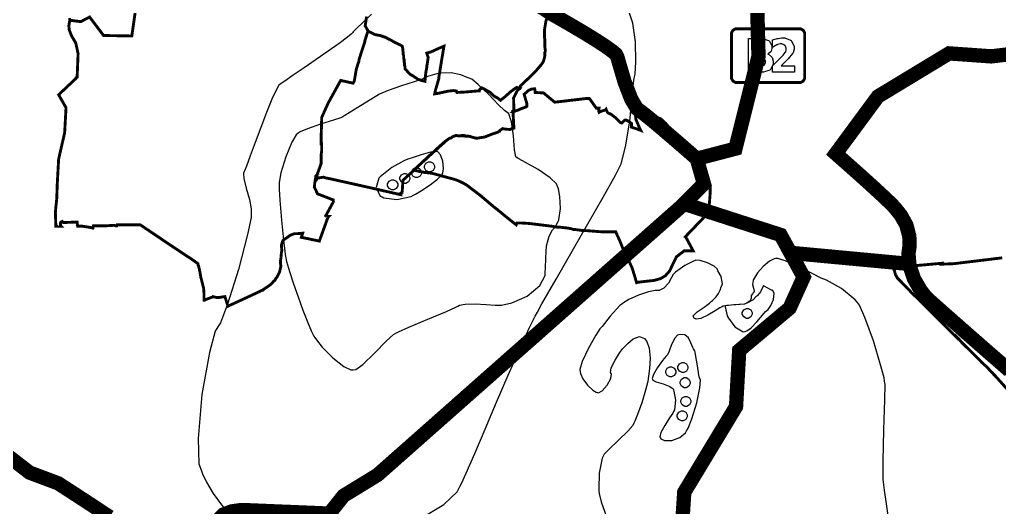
# Model space of a CAD drawing. Extents: x 21 to 210, y 114 to 262.
# Drawn here: x 89.5 to 149.8, y 167.6 to 197.6 of the extents above; entities that cross this region are included whole.
import ezdxf

# ---------------------------------------------------------------- set-up
doc = ezdxf.new("R2010")
doc.units = 0
for name, color, linetype in [('C00-46-85', 154, 'CONTINUOUS'), ('C38-72-A8', 145, 'CONTINUOUS'), ('C50-54-56', 251, 'CONTINUOUS'), ('C60-89-B6', 163, 'CONTINUOUS'), ('C80-A8-D1', 143, 'CONTINUOUS'), ('CFF-E6-AC', 41, 'CONTINUOUS'), ('CFF-FF-FF-WHITE', 7, 'CONTINUOUS')]:
    doc.layers.add(name, color=color, linetype=linetype)

msp = doc.modelspace()

# ---------------------------------------------------------------- linework, layer by layer
at = {"layer": 'C00-46-85'}
for points in [[(115.04, 188.563), (115.04, 188.509), (114.949, 188.345), (114.785, 188.254), (114.731, 188.254), (114.676, 188.254), (114.512, 188.345), (114.423, 188.509), (114.423, 188.563), (114.423, 188.618), (114.512, 188.782), (114.676, 188.871), (114.731, 188.871), (114.785, 188.871), (114.949, 188.782), (115.04, 188.618), (115.04, 188.563)], [(113.53, 187.853), (113.53, 187.799), (113.439, 187.635), (113.276, 187.544), (113.222, 187.544), (113.167, 187.544), (113.003, 187.635), (112.914, 187.799), (112.914, 187.853), (112.914, 187.908), (113.003, 188.07), (113.167, 188.16), (113.222, 188.16), (113.276, 188.16), (113.439, 188.07), (113.53, 187.908), (113.53, 187.853)], [(114.241, 188.207), (114.241, 188.153), (114.15, 187.991), (113.986, 187.9), (113.932, 187.9), (113.877, 187.9), (113.714, 187.991), (113.625, 188.153), (113.625, 188.207), (113.625, 188.262), (113.714, 188.426), (113.877, 188.516), (113.932, 188.516), (113.986, 188.516), (114.15, 188.426), (114.241, 188.262), (114.241, 188.207)], [(112.776, 187.453), (112.776, 187.399), (112.685, 187.235), (112.521, 187.144), (112.467, 187.144), (112.412, 187.144), (112.248, 187.235), (112.159, 187.399), (112.159, 187.453), (112.159, 187.508), (112.248, 187.671), (112.412, 187.76), (112.467, 187.76), (112.521, 187.76), (112.685, 187.671), (112.776, 187.508), (112.776, 187.453)], [(134.572, 179.552), (134.572, 179.498), (134.481, 179.334), (134.319, 179.243), (134.265, 179.243), (134.21, 179.243), (134.046, 179.334), (133.956, 179.498), (133.956, 179.552), (133.956, 179.607), (134.046, 179.769), (134.21, 179.859), (134.265, 179.859), (134.319, 179.859), (134.481, 179.769), (134.572, 179.607), (134.572, 179.552)], [(130.622, 176.221), (130.622, 176.167), (130.531, 176.004), (130.368, 175.913), (130.314, 175.913), (130.259, 175.913), (130.095, 176.004), (130.006, 176.167), (130.006, 176.221), (130.006, 176.276), (130.095, 176.44), (130.259, 176.529), (130.314, 176.529), (130.368, 176.529), (130.531, 176.44), (130.622, 176.276), (130.622, 176.221)], [(129.868, 175.955), (129.868, 175.901), (129.777, 175.737), (129.613, 175.646), (129.559, 175.646), (129.504, 175.646), (129.34, 175.737), (129.25, 175.901), (129.25, 175.955), (129.25, 176.01), (129.34, 176.174), (129.504, 176.264), (129.559, 176.264), (129.613, 176.264), (129.777, 176.174), (129.868, 176.01), (129.868, 175.955)], [(130.755, 175.289), (130.755, 175.235), (130.664, 175.072), (130.5, 174.981), (130.447, 174.981), (130.391, 174.981), (130.229, 175.072), (130.139, 175.235), (130.139, 175.289), (130.139, 175.344), (130.229, 175.507), (130.391, 175.597), (130.447, 175.597), (130.5, 175.597), (130.664, 175.507), (130.755, 175.344), (130.755, 175.289)], [(130.799, 174.134), (130.799, 174.081), (130.708, 173.917), (130.544, 173.826), (130.491, 173.826), (130.435, 173.826), (130.273, 173.917), (130.183, 174.081), (130.183, 174.134), (130.183, 174.19), (130.273, 174.353), (130.435, 174.443), (130.491, 174.443), (130.544, 174.443), (130.708, 174.353), (130.799, 174.19), (130.799, 174.134)], [(130.578, 173.247), (130.578, 173.193), (130.487, 173.029), (130.322, 172.938), (130.269, 172.938), (130.213, 172.938), (130.05, 173.029), (129.96, 173.193), (129.96, 173.247), (129.96, 173.302), (130.05, 173.466), (130.213, 173.556), (130.269, 173.556), (130.322, 173.556), (130.487, 173.466), (130.578, 173.302), (130.578, 173.247)]]:
    msp.add_lwpolyline(points, close=True, dxfattribs=at)
at = {"layer": 'C38-72-A8'}
for points in [[(113.368, 189.016), (113.2, 188.961), (112.426, 188.517), (111.799, 188.025), (111.705, 187.944), (111.611, 187.864), (111.457, 187.287), (111.705, 186.763), (111.813, 186.709), (111.92, 186.656), (112.718, 186.563), (113.596, 186.737), (113.743, 186.817), (113.869, 186.885), (114.238, 187.109), (114.77, 187.46), (115.23, 187.813), (115.46, 188.023), (115.514, 188.104), (115.559, 188.174), (115.6, 188.451), (115.554, 188.903), (115.408, 189.305), (115.252, 189.49), (115.193, 189.5), (115.112, 189.513), (114.793, 189.455), (114.22, 189.298), (113.676, 189.122), (113.409, 189.03), (113.368, 189.016)], [(135.474, 179.733), (135.543, 179.792), (135.705, 180.026), (135.876, 180.411), (135.927, 180.768), (135.84, 180.954), (135.796, 180.968), (135.763, 180.979), (135.31, 181.229), (135.26, 181.26), (135.227, 181.182), (135.082, 180.866), (134.9, 180.64), (134.848, 180.604), (134.783, 180.562), (134.619, 180.389), (134.29, 180.195), (134.173, 180.151), (134.089, 180.121), (133.57, 180.072), (133.018, 180.042), (132.916, 180.019), (132.917, 179.955), (133.034, 179.401), (133.059, 179.359), (133.113, 179.265), (133.495, 178.722), (134.011, 178.42), (134.133, 178.446), (134.231, 178.469), (134.501, 178.656), (134.863, 179.03), (135.196, 179.436), (135.396, 179.67), (135.474, 179.733)], [(130.055, 178.231), (129.983, 178.215), (129.807, 178.02), (129.617, 177.633), (129.459, 177.223), (129.358, 176.998), (129.304, 176.944), (129.25, 176.891), (129.063, 176.658), (128.753, 176.221), (128.504, 175.782), (128.419, 175.548), (128.446, 175.496), (128.47, 175.445), (128.676, 175.35), (129.089, 175.215), (129.501, 175.058), (129.711, 174.916), (129.733, 174.851), (129.759, 174.771), (129.854, 174.221), (129.786, 173.618), (129.733, 173.51), (129.682, 173.41), (129.494, 173.123), (129.19, 172.665), (128.955, 172.227), (128.898, 171.964), (128.929, 171.901), (128.958, 171.843), (129.187, 171.734), (129.632, 171.733), (130.127, 171.924), (130.464, 172.211), (130.537, 172.329), (130.642, 172.5), (130.867, 173.068), (131.16, 174.041), (131.344, 174.964), (131.382, 175.442), (131.342, 175.55), (131.302, 175.657), (131.195, 176.441), (131.034, 177.253), (130.967, 177.373), (130.919, 177.46), (130.8, 177.734), (130.652, 178.044), (130.431, 178.234), (130.143, 178.253), (130.055, 178.231)]]:
    msp.add_lwpolyline(points, close=True, dxfattribs=at)
at = {"layer": 'C50-54-56', "const_width": 0.8819}
for points in [[(131.162, 189.059), (133.539, 189.68), (134.957, 195.355), (134.71, 205.038)], [(115.15, 202.547), (122.279, 197.941), (122.279, 197.941), (122.439, 197.852), (122.864, 197.609), (123.469, 197.259), (124.17, 196.846), (124.881, 196.41), (125.517, 196), (125.994, 195.654), (126.191, 195.49), (126.227, 195.419), (126.281, 195.311), (126.434, 194.78), (126.734, 193.762), (127.137, 192.721), (127.484, 192.141), (127.653, 192.02), (127.747, 191.952), (128.024, 191.736), (128.524, 191.327), (129.099, 190.843), (129.694, 190.335), (130.254, 189.852), (130.721, 189.444), (131.042, 189.165), (131.162, 189.059), (131.162, 189.059), (131.6, 187.524), (130.174, 186.098), (111.541, 169.617), (109.448, 168.333), (108.572, 167.236), (103.307, 167.455), (103.307, 167.455), (103.083, 167.445), (102.58, 167.374), (102.058, 167.178), (101.789, 166.902)], [(150.392, 176.025), (149.033, 177.207), (147.727, 178.35), (146.592, 179.348), (145.749, 180.096), (145.422, 180.389), (145.32, 180.491), (145.205, 180.604), (144.911, 180.989), (144.508, 181.693), (144.234, 182.538), (144.175, 183.23), (144.209, 183.452), (144.239, 183.658), (144.228, 184.292), (144.046, 184.986), (143.713, 185.576), (143.396, 185.977), (143.283, 186.103), (143.203, 186.191), (142.952, 186.439), (142.463, 186.901), (141.88, 187.436), (141.263, 187.994), (140.674, 188.518), (140.177, 188.958), (139.834, 189.261), (139.706, 189.373), (139.706, 189.373), (142.296, 192.887), (146.674, 195.539), (149.266, 195.355), (150.807, 195.539)], [(130.393, 186.287), (136.314, 184.376), (137.732, 181.785), (136.87, 179.874), (133.772, 177.272), (133.575, 173.816), (130.394, 168.552), (129.846, 160.328)], [(136.992, 183.267), (144.271, 182.587)], [(95.068, 167.031), (93.8858, 167.812), (92.873, 168.472), (92.1674, 168.929), (91.9028, 169.1), (91.9028, 169.1), (90.1485, 169.758), (87.7355, 171.622)]]:
    msp.add_lwpolyline(points, dxfattribs=at)
at = {"layer": 'C50-54-56', "const_width": 0.1764}
msp.add_lwpolyline([(137.796, 194.05), (137.796, 193.997), (137.708, 193.838), (137.547, 193.749), (137.495, 193.749), (133.597, 193.749), (133.543, 193.749), (133.385, 193.838), (133.296, 193.997), (133.296, 194.05), (133.296, 196.749), (133.296, 196.803), (133.385, 196.961), (133.543, 197.05), (133.597, 197.05), (137.495, 197.05), (137.547, 197.05), (137.708, 196.961), (137.796, 196.803), (137.796, 196.749), (137.796, 194.05)], close=True, dxfattribs=at)
at = {"layer": 'C50-54-56'}
for points in [[(135.538, 195.494), (135.563, 195.486), (135.762, 195.33), (135.775, 195.307), (135.789, 195.285), (135.864, 195.057), (135.864, 194.981), (135.864, 194.87), (135.712, 194.56), (135.682, 194.535), (135.651, 194.511), (135.26, 194.391), (135.13, 194.391), (134.337, 194.391), (134.337, 196.447), (135.053, 196.447), (135.193, 196.447), (135.581, 196.337), (135.61, 196.315), (135.639, 196.295), (135.786, 196.005), (135.786, 195.907), (135.786, 195.843), (135.731, 195.666), (135.72, 195.648), (135.709, 195.632), (135.558, 195.502), (135.538, 195.494)], [(136.344, 194.783), (137.16, 194.783), (137.16, 194.391), (135.815, 194.391), (135.815, 194.783), (136.488, 195.445), (136.503, 195.461), (136.613, 195.607), (136.62, 195.621), (136.627, 195.636), (136.664, 195.761), (136.664, 195.803), (136.664, 195.86), (136.59, 196.02), (136.576, 196.034), (136.562, 196.049), (136.398, 196.123), (136.344, 196.123), (136.284, 196.123), (136.124, 196.077), (136.102, 196.067), (136.08, 196.059), (135.84, 195.931), (135.815, 195.913), (135.815, 196.365), (135.843, 196.376), (136.109, 196.449), (136.135, 196.453), (136.161, 196.459), (136.372, 196.486), (136.444, 196.486), (136.573, 196.486), (136.931, 196.348), (136.962, 196.321), (136.992, 196.295), (137.144, 195.976), (137.144, 195.869), (137.144, 195.79), (137.079, 195.579), (137.067, 195.555), (137.053, 195.531), (136.783, 195.21), (136.741, 195.169), (136.344, 194.783)], [(135.081, 195.654), (135.123, 195.654), (135.241, 195.701), (135.252, 195.709), (135.261, 195.719), (135.312, 195.832), (135.312, 195.869), (135.312, 195.91), (135.261, 196.026), (135.252, 196.034), (135.241, 196.044), (135.121, 196.089), (135.081, 196.089), (134.816, 196.089), (134.816, 195.654), (135.081, 195.654)], [(135.097, 194.756), (135.151, 194.756), (135.3, 194.811), (135.312, 194.822), (135.323, 194.832), (135.384, 194.977), (135.384, 195.025), (135.384, 195.075), (135.323, 195.213), (135.312, 195.224), (135.3, 195.235), (135.147, 195.29), (135.097, 195.29), (134.816, 195.29), (134.816, 194.756), (135.097, 194.756)]]:
    msp.add_lwpolyline(points, close=True, dxfattribs=at)
at = {"layer": 'C60-89-B6'}
msp.add_lwpolyline([(114.388, 194.006), (114.242, 193.94), (113.78, 193.784), (113.003, 193.541), (112.193, 193.264), (111.656, 193.033), (111.49, 192.933), (111.289, 192.814), (110.323, 192.209), (109.518, 191.713), (109.398, 191.645), (109.277, 191.579), (108.833, 191.426), (108.029, 191.177), (107.224, 190.906), (106.782, 190.72), (106.662, 190.625), (106.54, 190.532), (106.273, 190.078), (105.89, 189.177), (105.596, 188.197), (105.481, 187.605), (105.481, 187.406), (105.481, 187.185), (105.523, 186.519), (105.628, 185.288), (105.752, 184.058), (105.829, 183.37), (105.857, 183.168), (105.87, 183.061), (105.948, 182.745), (106.125, 182.123), (106.367, 181.372), (106.648, 180.559), (106.943, 179.755), (107.229, 179.027), (107.483, 178.442), (107.623, 178.158), (107.681, 178.07), (107.783, 177.916), (108.14, 177.482), (108.781, 176.818), (109.462, 176.283), (109.901, 176.075), (110.042, 176.086), (110.195, 176.1), (110.633, 176.416), (111.356, 177.112), (112.079, 177.859), (112.51, 178.259), (112.671, 178.339), (112.831, 178.42), (113.469, 178.699), (114.636, 179.192), (115.772, 179.675), (116.36, 179.936), (116.482, 180.002), (116.581, 180.057), (116.933, 180.125), (117.533, 180.13), (118.223, 180.086), (118.768, 180.056), (118.95, 180.056), (119.162, 180.056), (119.801, 180.202), (120.738, 180.613), (121.506, 181.256), (121.836, 181.883), (121.846, 182.095), (121.854, 182.312), (121.877, 182.959), (121.932, 183.698), (122.079, 184.306), (122.284, 184.681), (122.382, 184.777), (122.486, 184.882), (122.68, 185.309), (122.791, 186.006), (122.751, 186.732), (122.654, 187.206), (122.597, 187.354), (122.538, 187.508), (122.151, 187.887), (121.402, 188.4), (120.635, 188.832), (120.223, 189.057), (120.129, 189.123), (120.042, 189.185), (119.953, 189.612), (119.887, 190.459), (119.78, 191.335), (119.601, 191.83), (119.484, 191.914), (119.344, 192.017), (118.965, 192.385), (118.35, 193.022), (117.726, 193.627), (117.328, 193.944), (117.177, 194.006), (117.051, 194.06), (116.666, 194.211), (116.064, 194.349), (115.321, 194.316), (114.609, 194.109), (114.388, 194.006)], close=True, dxfattribs=at)
msp.add_lwpolyline([(142.963, 166.858), (142.706, 168.675), (142.662, 169.015), (142.617, 169.356), (142.612, 170.468), (142.667, 172.397), (142.729, 174.225), (142.738, 175.172), (142.706, 175.38), (142.673, 175.589), (142.463, 176.395), (142.019, 177.861), (141.501, 179.294), (141.169, 180.045), (141.038, 180.209), (140.906, 180.374), (140.056, 181.083), (139.138, 181.594), (138.974, 181.659), (138.809, 181.725), (138.303, 181.973), (137.432, 182.404), (136.594, 182.776), (136.142, 182.928), (136.022, 182.917), (135.923, 182.908), (135.636, 182.766), (135.241, 182.443), (134.895, 182.035), (134.703, 181.741), (134.656, 181.636), (134.625, 181.566), (134.594, 181.325), (134.652, 181.095), (134.7, 180.924), (134.645, 180.804), (134.615, 180.783), (134.58, 180.762), (134.512, 180.64), (134.504, 180.479), (134.439, 180.312), (134.243, 180.177), (134.173, 180.151), (134.173, 180.151), (134.071, 180.114), (133.434, 180.068), (132.785, 179.993), (132.679, 179.939), (132.58, 179.891), (132.299, 179.714), (131.849, 179.439), (131.404, 179.236), (131.118, 179.195), (131.042, 179.226), (131.003, 179.243), (130.934, 179.404), (131.18, 179.641), (131.609, 179.932), (131.951, 180.177), (132.055, 180.271), (132.13, 180.342), (132.351, 180.567), (132.505, 180.779), (132.595, 180.982), (132.668, 181.186), (132.696, 181.252), (132.738, 181.362), (132.665, 181.81), (132.46, 182.17), (132.438, 182.234), (132.416, 182.299), (132.224, 182.451), (131.816, 182.66), (131.367, 182.795), (131.101, 182.82), (131.031, 182.789), (130.954, 182.757), (130.419, 182.495), (129.846, 182.086), (129.751, 181.978), (129.712, 181.937), (129.615, 181.749), (129.421, 181.405), (129.14, 181.092), (128.844, 180.956), (128.746, 180.956), (128.61, 180.956), (128.204, 180.876), (127.581, 180.672), (126.992, 180.402), (126.651, 180.203), (126.551, 180.122), (126.44, 180.035), (125.848, 179.382), (125.342, 178.751), (125.277, 178.674), (125.211, 178.597), (124.952, 178.201), (124.502, 177.417), (124.117, 176.583), (123.968, 176.105), (123.99, 175.962), (124.007, 175.852), (124.15, 175.534), (124.441, 175.142), (124.772, 174.838), (124.98, 174.704), (125.057, 174.681), (125.115, 174.665), (125.341, 174.793), (125.655, 175.14), (125.878, 175.555), (125.925, 175.811), (125.892, 175.863), (125.855, 175.918), (125.909, 176.192), (126.136, 176.676), (126.438, 177.151), (126.624, 177.4), (126.679, 177.454), (126.733, 177.509), (126.916, 177.701), (127.256, 177.986), (127.64, 178.122), (127.943, 178), (128, 177.924), (128.082, 177.818), (128.228, 177.418), (128.294, 176.804), (128.254, 176.153), (128.193, 175.689), (128.171, 175.534), (128.144, 175.357), (128.017, 174.826), (127.784, 174.057), (127.526, 173.339), (127.36, 172.925), (127.298, 172.789), (127.234, 172.654), (126.928, 172.302), (126.354, 171.748), (125.778, 171.21), (125.475, 170.892), (125.41, 170.771), (125.344, 170.651), (125.162, 169.729), (125.134, 168.763), (125.145, 168.62), (125.156, 168.477), (125.293, 167.971), (125.605, 167.046)], dxfattribs=at)
at = {"layer": 'C80-A8-D1'}
for points in [[(111.169, 197.943), (110.651, 197.459), (110.242, 197.061), (110.049, 196.865), (109.988, 196.796), (109.922, 196.723), (109.691, 196.536), (109.171, 196.144), (108.502, 195.667), (107.761, 195.153), (107.018, 194.647), (106.35, 194.193), (105.831, 193.84), (105.606, 193.686), (105.534, 193.631), (105.464, 193.579), (105.325, 193.326), (105.04, 192.717), (104.706, 191.905), (104.353, 190.988), (104.012, 190.067), (103.709, 189.239), (103.473, 188.607), (103.375, 188.347), (103.335, 188.265), (103.291, 188.179), (103.312, 187.843), (103.469, 187.253), (103.667, 186.553), (103.765, 185.987), (103.765, 185.797), (103.765, 185.45), (103.536, 184.404), (102.986, 182.257), (102.315, 180.11), (101.885, 178.97), (101.725, 178.715), (101.564, 178.46), (101.203, 177.151), (100.732, 174.57), (100.502, 171.848), (100.544, 170.305), (100.706, 169.861), (100.769, 169.686), (101.013, 169.176), (101.435, 168.468), (101.947, 167.773), (102.523, 167.126)], [(114.113, 166.885), (115.604, 167.799), (116.424, 168.579), (116.587, 168.895), (116.692, 169.098), (116.978, 169.721), (117.513, 170.943), (118.154, 172.438), (118.854, 174.081), (119.568, 175.747), (120.255, 177.309), (120.866, 178.645), (121.229, 179.388), (121.363, 179.627), (121.643, 180.137), (122.512, 181.652), (123.999, 184.229), (125.414, 186.705), (126.165, 188.051), (126.352, 188.426), (126.509, 188.742), (126.79, 189.782), (127.037, 191.378), (127.183, 192.894), (127.266, 193.738), (127.32, 194.006), (127.368, 194.255), (127.424, 195.021), (127.405, 196.253), (127.236, 197.394), (127.025, 198.002)]]:
    msp.add_lwpolyline(points, dxfattribs=at)
at = {"layer": 'CFF-E6-AC'}
for points in [[(120.09, 193.449), (119.92, 193.336), (119.663, 193.136), (119.35, 192.851), (119.094, 192.653), (118.923, 192.794), (118.809, 192.851), (118.667, 192.936), (118.467, 193.136), (118.269, 193.251), (117.954, 193.42), (117.927, 193.42), (117.785, 193.278), (117.785, 193.222), (117.614, 193.222), (117.273, 193.193), (116.958, 193.165), (116.418, 193.136), (116.389, 193.222), (116.218, 193.251), (115.905, 193.222), (115.251, 193.078), (115.051, 193.051), (115.108, 193.307), (115.28, 193.905), (115.307, 193.991), (115.307, 194.075), (115.62, 195.982), (115.222, 195.812), (114.851, 195.641), (114.567, 195.556), (114.624, 195.356), (114.653, 195.3), (114.596, 194.902), (114.567, 194.758), (114.567, 194.673), (114.511, 194.389), (114.482, 194.161), (114.453, 193.82), (114.226, 193.876), (114.14, 193.905), (113.998, 193.962), (113.657, 194.189), (113.542, 194.247), (113.229, 194.587), (113.229, 194.731), (113.2, 194.787), (113.2, 194.902), (113.173, 195.014), (113.173, 195.156), (113.144, 195.214), (113.144, 195.413), (113.115, 195.471), (113.115, 195.556), (113.086, 195.84), (113.058, 195.982), (112.916, 196.067), (112.602, 196.211), (112.262, 196.409), (112.233, 196.409), (112.033, 196.523), (111.948, 196.552), (111.691, 196.638), (111.379, 196.694), (110.98, 196.894), (110.951, 196.922), (110.751, 196.296), (110.751, 196.238), (110.581, 195.727), (110.411, 195.185), (110.382, 195.014), (110.324, 194.873), (110.239, 194.587), (110.211, 194.445), (110.126, 193.933), (110.098, 193.82), (110.041, 193.705), (109.272, 193.876), (108.502, 192.482), (108.105, 191.6), (108.075, 190.546), (108.075, 189.976), (108.105, 189.976), (108.105, 189.549), (108.075, 189.351), (108.075, 188.78), (107.819, 188.069), (107.792, 188.04), (107.819, 188.04), (107.763, 187.898), (107.848, 187.898), (107.848, 187.871), (108.219, 187.927), (108.39, 187.871), (108.656, 187.821), (111.341, 187.22), (111.606, 187.158), (112.973, 186.846), (112.973, 186.873), (112.887, 186.902), (112.973, 186.931), (113.029, 186.987), (113.058, 187.073), (113.086, 187.529), (113.115, 187.756), (113.258, 187.871), (113.4, 188.013), (113.657, 188.24), (113.72, 188.298), (114.075, 188.645), (114.423, 188.965), (114.482, 189.009), (114.567, 189.095), (114.676, 189.196), (115.842, 190.24), (115.962, 190.318), (116.076, 190.347), (116.133, 190.404), (116.276, 190.46), (116.362, 190.489), (116.439, 190.479), (117.224, 190.437), (117.3, 190.404), (117.385, 190.375), (117.5, 190.347), (117.609, 190.317), (118.121, 190.395), (118.64, 190.599), (118.752, 190.631), (118.923, 190.689), (119.009, 190.745), (119.038, 190.745), (119.065, 190.802), (119.236, 190.916), (119.35, 190.887), (119.663, 190.858), (119.92, 190.944), (119.863, 191.969), (119.92, 192.025), (119.918, 192.18), (119.9, 192.786), (120.136, 193.27), (120.261, 193.363), (120.289, 193.392), (120.09, 193.449)], [(120.289, 193.392), (120.09, 193.449), (120.289, 193.392)]]:
    msp.add_lwpolyline(points, close=True, dxfattribs=at)
at = {"layer": 'CFF-FF-FF-WHITE'}
for points, const_width in [([(131.162, 189.059), (133.539, 189.68), (134.957, 195.355), (134.71, 205.038)], 0.5292), ([(110.866, 197.804), (110.78, 197.235), (110.951, 196.922), (110.753, 196.296), (110.753, 196.24), (110.581, 195.727), (110.411, 195.185), (110.382, 195.014), (110.326, 194.873), (110.24, 194.587), (110.211, 194.447), (110.126, 193.933), (110.097, 193.82), (110.039, 193.705), (109.272, 193.876), (108.502, 192.482), (108.105, 191.6), (108.077, 190.546), (108.077, 189.976), (108.105, 189.976), (108.105, 189.549), (108.077, 189.351), (108.077, 188.78), (107.819, 188.069), (107.792, 188.04), (107.819, 188.04), (107.763, 187.898), (107.848, 187.898), (107.848, 187.869), (107.734, 187.7), (107.705, 187.728), (107.649, 187.329), (107.848, 186.902), (108.873, 186.504), (108.902, 186.504), (108.873, 186.504), (108.361, 185.564), (108.475, 185.509), (108.531, 185.509), (108.502, 185.479), (108.475, 185.422), (107.962, 183.998), (107.677, 184.056), (106.852, 184.226), (106.937, 184.483), (106.624, 184.454), (106.425, 184.454), (106.141, 184.34), (105.997, 184.226), (105.826, 184.113), (105.713, 184.027), (105.627, 183.742), (105.656, 183.402), (105.627, 183.287), (105.599, 182.946), (105.57, 182.775), (105.57, 182.633), (105.599, 182.433), (105.57, 182.348), (105.543, 182.205), (105.514, 182.091), (105.372, 181.807), (105.286, 181.693), (105.23, 181.579), (105.143, 181.522), (105.03, 181.38), (104.886, 181.266), (104.545, 181.038), (104.489, 180.982), (104.403, 180.953), (104.232, 180.867), (103.805, 180.668), (102.325, 179.985), (102.325, 180.042), (102.154, 180.584), (101.785, 180.526), (101.641, 180.526), (101.414, 180.584), (101.385, 180.555), (100.929, 180.384), (100.901, 180.355), (100.873, 180.355), (100.873, 180.726), (100.845, 181.095), (100.673, 181.778), (100.645, 181.949), (100.589, 182.234), (100.531, 182.489), (100.502, 182.518), (100.502, 182.604), (100.303, 182.746), (100.018, 182.946), (99.8788, 183.034), (98.4772, 183.967), (98.3396, 184.056), (98.1396, 184.198), (97.627, 184.54), (97.4273, 184.682), (97.3709, 184.71), (97.0015, 184.967), (96.9437, 184.995), (95.5492, 184.995), (95.5492, 184.967), (95.5202, 184.938), (95.4345, 184.938), (95.3491, 184.967), (94.8944, 184.938), (94.0689, 184.938), (94.04, 184.796), (93.7839, 184.853), (93.5838, 184.882), (93.4131, 184.909), (93.1002, 184.909), (93.0712, 185.166), (92.2182, 185.137), (92.1604, 185.195), (92.1329, 185.166), (92.075, 185.166), (92.0461, 185.109), (92.0461, 184.938), (92.075, 184.909), (91.7621, 184.909), (91.7332, 185.736), (91.7621, 186.077), (91.8185, 186.618), (91.8475, 187.5), (91.9332, 189.038), (92.3036, 190.66), (92.3879, 192.198), (91.9332, 192.994), (92.9584, 193.962), (93.0148, 194.018), (93.0148, 194.047), (93.0712, 194.075), (93.1291, 195.527), (92.9859, 196.181), (92.7308, 196.609), (92.5876, 196.978), (92.5601, 197.235), (92.6165, 197.576), (93.2988, 197.491), (93.8403, 197.776), (94.6947, 196.638), (94.7512, 196.638), (96.4311, 196.609), (97.0855, 201.163)], 0.1764), ([(97.0855, 201.163), (96.4311, 196.609), (94.7512, 196.637), (94.6947, 196.637), (93.8403, 197.776), (93.2988, 197.491), (92.6151, 197.576), (92.6151, 197.718)], 0.1764), ([(122.279, 197.941), (122.439, 197.852), (122.864, 197.609), (123.469, 197.259), (124.17, 196.846), (124.881, 196.41), (125.517, 196), (125.994, 195.654), (126.191, 195.49), (126.227, 195.419), (126.281, 195.311), (126.434, 194.78), (126.734, 193.762), (127.137, 192.721), (127.484, 192.141), (127.653, 192.02), (127.747, 191.952), (128.024, 191.736), (128.524, 191.327), (129.099, 190.843), (129.694, 190.335), (130.254, 189.852), (130.721, 189.444), (131.042, 189.165), (131.162, 189.059), (131.162, 189.059), (131.6, 187.524), (130.174, 186.098), (111.541, 169.617), (109.448, 168.333), (108.572, 167.236), (103.307, 167.455), (103.307, 167.455), (103.083, 167.445), (102.58, 167.374), (102.058, 167.178)], 0.5292), ([(110.866, 197.804), (110.78, 197.235), (110.951, 196.922), (110.98, 196.893), (111.379, 196.694), (111.691, 196.638), (111.948, 196.552), (112.033, 196.523), (112.232, 196.409), (112.261, 196.409), (112.603, 196.211), (112.916, 196.067), (113.058, 195.982), (113.087, 195.84), (113.115, 195.556), (113.115, 195.471), (113.144, 195.413), (113.144, 195.214), (113.171, 195.156), (113.171, 195.014), (113.2, 194.902), (113.2, 194.787), (113.229, 194.731), (113.229, 194.587), (113.542, 194.247), (113.657, 194.189), (113.998, 193.962), (114.14, 193.905), (114.226, 193.876), (114.453, 193.82), (114.482, 194.161), (114.51, 194.389), (114.567, 194.673), (114.567, 194.758), (114.595, 194.902), (114.653, 195.3), (114.624, 195.356), (114.567, 195.556), (114.852, 195.641), (115.222, 195.812), (115.62, 195.982), (115.307, 194.075), (115.307, 193.991), (115.28, 193.905), (115.108, 193.307), (115.051, 193.051), (115.251, 193.08), (115.905, 193.222), (116.218, 193.249), (116.389, 193.222), (116.418, 193.136), (116.958, 193.165), (117.273, 193.193), (117.614, 193.222), (117.784, 193.222), (117.784, 193.278), (117.927, 193.42), (117.954, 193.42), (118.269, 193.249), (118.467, 193.136), (118.667, 192.936), (118.809, 192.851), (118.923, 192.794), (119.094, 192.653), (119.35, 192.851), (119.665, 193.136), (119.92, 193.336), (120.09, 193.449), (120.29, 193.392), (120.318, 193.535), (120.916, 194.104), (121.258, 194.445), (121.458, 194.673), (121.599, 194.844), (121.685, 194.958), (121.741, 195.071), (121.799, 195.271), (121.827, 195.442), (121.827, 195.612), (121.856, 195.698), (121.827, 195.898), (121.827, 196.382), (121.799, 196.523), (121.799, 196.978), (121.883, 197.491), (121.912, 197.605), (121.941, 197.662), (122.055, 198.004)], 0.1764), ([(122.055, 198.004), (121.941, 197.662), (121.912, 197.605), (121.883, 197.491), (121.799, 196.978), (121.799, 196.523), (121.827, 196.382), (121.827, 195.898), (121.856, 195.698), (121.827, 195.612), (121.827, 195.442), (121.799, 195.271), (121.741, 195.071), (121.685, 194.958), (121.599, 194.844), (121.456, 194.673), (121.258, 194.445), (120.916, 194.104), (120.318, 193.535), (120.289, 193.392), (120.261, 193.363), (120.136, 193.27), (119.9, 192.786), (119.918, 192.18), (119.92, 192.025), (119.863, 191.969), (119.949, 191.969), (120.09, 192.025), (120.261, 192.083), (120.374, 192.14), (120.603, 192.225), (120.688, 192.253), (120.717, 192.282), (120.717, 192.453), (120.574, 192.936), (120.545, 193.022), (120.717, 193.165), (120.802, 193.251), (120.972, 193.336), (121.201, 193.363), (121.229, 193.136), (121.741, 193.107), (122.425, 192.538), (122.587, 192.555), (124.225, 192.748), (124.389, 192.767), (124.559, 192.767), (124.987, 192.168), (125.157, 192.168), (125.13, 191.998), (125.157, 191.913), (125.33, 191.998), (125.443, 192.025), (125.528, 192.054), (125.586, 192.111), (125.614, 192.025), (125.671, 191.913), (125.699, 191.884), (125.756, 191.855), (125.814, 191.827), (125.841, 191.827), (125.926, 191.769), (126.07, 191.656), (126.155, 191.6), (126.41, 191.343), (126.468, 191.286), (126.553, 191.257), (126.724, 191.429), (126.837, 191.429), (127.01, 191.343), (127.152, 191.229), (127.152, 191.002), (127.493, 190.887), (127.721, 190.802), (127.692, 190.86), (127.652, 190.93), (127.42, 191.481), (127.361, 192.038), (127.408, 192.111), (127.464, 192.253), (127.408, 192.311), (127.294, 192.453), (127.181, 192.567), (127.094, 192.767), (126.981, 192.965), (126.866, 193.222), (126.781, 193.506), (126.696, 193.762), (126.668, 193.962), (126.61, 194.274), (126.696, 194.274), (126.81, 194.247), (126.895, 194.247)], 0.1764), ([(150.392, 176.025), (149.033, 177.207), (147.727, 178.35), (146.592, 179.348), (145.749, 180.096), (145.422, 180.389), (145.32, 180.491), (145.205, 180.604), (144.911, 180.989), (144.508, 181.693), (144.234, 182.538), (144.175, 183.23), (144.209, 183.452), (144.239, 183.658), (144.228, 184.292), (144.046, 184.986), (143.713, 185.576), (143.396, 185.977), (143.283, 186.103), (143.203, 186.191), (142.952, 186.439), (142.463, 186.901), (141.88, 187.436), (141.263, 187.994), (140.674, 188.518), (140.177, 188.958), (139.834, 189.261), (139.706, 189.373), (139.706, 189.373), (142.296, 192.887), (146.674, 195.539), (149.266, 195.355), (150.807, 195.539)], 0.5292), ([(130.393, 186.287), (136.314, 184.376), (137.732, 181.785), (136.87, 179.874), (133.785, 177.283), (133.772, 176.772), (133.575, 173.816), (130.394, 168.552), (129.846, 160.328)], 0.5292), ([(136.992, 183.267), (144.271, 182.587)], 0.5292), ([(149.94, 182.966), (147.212, 182.636), (146.939, 182.604), (146.197, 182.576), (146.226, 182.633), (144.661, 182.491), (144.434, 182.576), (144.434, 182.291), (144.348, 182.262), (144.234, 182.291), (143.921, 182.291), (143.692, 182.319), (143.379, 182.348), (143.265, 182.377), (143.294, 182.319), (143.294, 182.205), (143.323, 182.149), (143.379, 181.92), (143.437, 181.836), (143.494, 181.722), (143.977, 181.238), (144.461, 180.726), (144.677, 180.528), (146.811, 178.398), (147.024, 178.191), (147.11, 178.107), (147.139, 178.078), (147.139, 178.107), (147.195, 178.049), (147.223, 177.993), (147.252, 177.993), (147.45, 177.765), (147.735, 177.48), (147.828, 177.402), (148.598, 176.629), (148.675, 176.541), (148.988, 176.257), (149.388, 175.829), (149.561, 175.652), (150.314, 174.808)], 0.1764), ([(95.068, 167.031), (93.8858, 167.812), (92.873, 168.472), (92.1674, 168.929), (91.9028, 169.1), (91.9028, 169.1), (90.1485, 169.758), (87.7355, 171.622)], 0.5292)]:
    msp.add_lwpolyline(points, dxfattribs=dict(at, const_width=const_width))
at = {"layer": 'CFF-FF-FF-WHITE', "const_width": 0.1764}
for points in [[(120.09, 193.449), (119.92, 193.336), (119.663, 193.136), (119.35, 192.851), (119.094, 192.653), (118.923, 192.794), (118.809, 192.851), (118.667, 192.936), (118.467, 193.136), (118.269, 193.251), (117.954, 193.42), (117.927, 193.42), (117.785, 193.278), (117.785, 193.222), (117.614, 193.222), (117.273, 193.193), (116.958, 193.165), (116.418, 193.136), (116.389, 193.222), (116.218, 193.251), (115.905, 193.222), (115.251, 193.078), (115.051, 193.051), (115.108, 193.307), (115.28, 193.905), (115.307, 193.991), (115.307, 194.075), (115.62, 195.982), (115.222, 195.812), (114.851, 195.641), (114.567, 195.556), (114.624, 195.356), (114.653, 195.3), (114.596, 194.902), (114.567, 194.758), (114.567, 194.673), (114.511, 194.389), (114.482, 194.161), (114.453, 193.82), (114.226, 193.876), (114.14, 193.905), (113.998, 193.962), (113.657, 194.189), (113.542, 194.247), (113.229, 194.587), (113.229, 194.731), (113.2, 194.787), (113.2, 194.902), (113.173, 195.014), (113.173, 195.156), (113.144, 195.214), (113.144, 195.413), (113.115, 195.471), (113.115, 195.556), (113.086, 195.84), (113.058, 195.982), (112.916, 196.067), (112.602, 196.211), (112.262, 196.409), (112.233, 196.409), (112.033, 196.523), (111.948, 196.552), (111.691, 196.638), (111.379, 196.694), (110.98, 196.894), (110.951, 196.922), (110.751, 196.296), (110.751, 196.238), (110.581, 195.727), (110.411, 195.185), (110.382, 195.014), (110.324, 194.873), (110.239, 194.587), (110.211, 194.445), (110.126, 193.933), (110.098, 193.82), (110.041, 193.705), (109.272, 193.876), (108.502, 192.482), (108.105, 191.6), (108.075, 190.546), (108.075, 189.976), (108.105, 189.976), (108.105, 189.549), (108.075, 189.351), (108.075, 188.78), (107.819, 188.069), (107.792, 188.04), (107.819, 188.04), (107.763, 187.898), (107.848, 187.898), (107.848, 187.871), (108.219, 187.927), (108.39, 187.871), (108.656, 187.821), (111.341, 187.22), (111.606, 187.158), (112.973, 186.846), (112.973, 186.873), (112.887, 186.902), (112.973, 186.931), (113.029, 186.987), (113.058, 187.073), (113.086, 187.529), (113.115, 187.756), (113.258, 187.871), (113.4, 188.013), (113.657, 188.24), (113.72, 188.298), (114.075, 188.645), (114.423, 188.965), (114.482, 189.009), (114.567, 189.095), (114.676, 189.196), (115.842, 190.24), (115.962, 190.318), (116.076, 190.347), (116.133, 190.404), (116.276, 190.46), (116.362, 190.489), (116.439, 190.479), (117.224, 190.437), (117.3, 190.404), (117.385, 190.375), (117.5, 190.347), (117.609, 190.317), (118.121, 190.395), (118.64, 190.599), (118.752, 190.631), (118.923, 190.689), (119.009, 190.745), (119.038, 190.745), (119.065, 190.802), (119.236, 190.916), (119.35, 190.887), (119.663, 190.858), (119.92, 190.944), (119.863, 191.969), (119.92, 192.025), (119.918, 192.18), (119.9, 192.786), (120.136, 193.27), (120.261, 193.363), (120.289, 193.392), (120.09, 193.449)], [(131.933, 187.444), (131.906, 187.5), (131.877, 187.529), (131.849, 187.614), (131.849, 187.7), (131.82, 187.785), (131.791, 187.898), (131.791, 188.013), (131.764, 188.069), (131.764, 188.127), (131.507, 189.009), (131.109, 189.464), (130.938, 189.664), (130.824, 189.805), (130.739, 189.891), (130.624, 189.949), (130.539, 190.005), (130.426, 190.062), (130.339, 190.118), (130.169, 190.147), (130.084, 190.176), (129.97, 190.233), (129.884, 190.318), (129.855, 190.375), (129.77, 190.517), (129.684, 190.631), (129.542, 190.887), (129.516, 190.922), (129.252, 191.236), (128.939, 191.522), (128.888, 191.542), (128.632, 191.627), (128.404, 191.685), (128.233, 191.742), (128.119, 191.798), (127.835, 191.969), (127.692, 192.083), (127.577, 192.169), (127.464, 192.253), (127.406, 192.111), (127.36, 192.038), (127.42, 191.481), (127.652, 190.93), (127.692, 190.86), (127.721, 190.802), (127.492, 190.887), (127.152, 191), (127.152, 191.229), (127.008, 191.342), (126.839, 191.429), (126.724, 191.429), (126.553, 191.258), (126.468, 191.287), (126.412, 191.342), (126.359, 191.399), (126.177, 191.574), (125.983, 191.727), (125.926, 191.769), (125.841, 191.827), (125.814, 191.827), (125.756, 191.855), (125.699, 191.884), (125.67, 191.913), (125.614, 192.025), (125.586, 192.111), (125.528, 192.054), (125.444, 192.025), (125.33, 191.998), (125.157, 191.913), (125.13, 191.998), (125.157, 192.169), (124.988, 192.169), (124.561, 192.766), (124.389, 192.766), (124.225, 192.746), (122.587, 192.555), (122.425, 192.538), (121.741, 193.107), (121.229, 193.136), (121.201, 193.363), (120.974, 193.336), (120.802, 193.249), (120.716, 193.165), (120.547, 193.022), (120.574, 192.936), (120.716, 192.453), (120.716, 192.282), (120.688, 192.253), (120.603, 192.225), (120.374, 192.14), (120.261, 192.083), (120.09, 192.025), (119.949, 191.969), (119.863, 191.969), (119.92, 190.944), (119.663, 190.86), (119.35, 190.887), (119.236, 190.916), (119.065, 190.802), (119.036, 190.745), (119.009, 190.745), (118.923, 190.689), (118.752, 190.631), (118.64, 190.599), (118.121, 190.395), (117.609, 190.317), (117.5, 190.347), (117.385, 190.375), (117.3, 190.404), (117.101, 190.46), (116.987, 190.46), (116.845, 190.489), (116.731, 190.489), (116.56, 190.46), (116.36, 190.489), (116.275, 190.46), (116.133, 190.404), (116.076, 190.347), (115.962, 190.318), (115.649, 190.091), (115.109, 189.607), (114.995, 189.493), (114.737, 189.265), (114.482, 189.009), (114.396, 188.951), (113.998, 188.553), (113.856, 188.44), (113.771, 188.354), (114.453, 188.213), (114.737, 188.184), (114.894, 188.164), (116.298, 187.783), (116.446, 187.728), (116.645, 187.642), (116.816, 187.556), (117.007, 187.449), (117.864, 186.797), (118.689, 186.097), (118.865, 185.964), (119.35, 185.564), (120.063, 184.995), (120.119, 185.109), (120.347, 185.109), (120.86, 185.08), (122.254, 184.909), (122.567, 184.853), (122.71, 184.853), (122.995, 184.824), (123.223, 184.796), (123.394, 184.767), (123.592, 184.71), (123.679, 184.71), (124.076, 184.653), (124.163, 184.653), (124.281, 184.646), (125.378, 184.562), (125.501, 184.568), (126.183, 184.568), (126.241, 184.426), (126.412, 184.056), (126.639, 183.487), (126.781, 183.26), (126.81, 183.177), (127.174, 182.372), (127.208, 182.291), (127.464, 181.437), (127.55, 181.466), (128.546, 181.579), (128.945, 181.693), (129.23, 181.864), (129.486, 182.149), (129.913, 183.031), (130.397, 183.402), (130.938, 183.402), (130.511, 184.198), (130.453, 184.255), (131.706, 185.564), (131.764, 185.62), (131.906, 185.649), (131.906, 185.878), (131.991, 187.016), (131.991, 187.358), (131.933, 187.444)], [(120.289, 193.392), (120.09, 193.449), (120.289, 193.392)]]:
    msp.add_lwpolyline(points, close=True, dxfattribs=at)
at = {"layer": 'CFF-FF-FF-WHITE'}
msp.add_lwpolyline([(137.796, 194.05), (137.796, 193.997), (137.708, 193.838), (137.547, 193.749), (137.495, 193.749), (133.597, 193.749), (133.543, 193.749), (133.385, 193.838), (133.296, 193.997), (133.296, 194.05), (133.296, 196.749), (133.296, 196.803), (133.385, 196.961), (133.543, 197.05), (133.597, 197.05), (137.495, 197.05), (137.547, 197.05), (137.708, 196.961), (137.796, 196.803), (137.796, 196.749), (137.796, 194.05)], close=True, dxfattribs=at)

doc.saveas('drawing.dxf')
